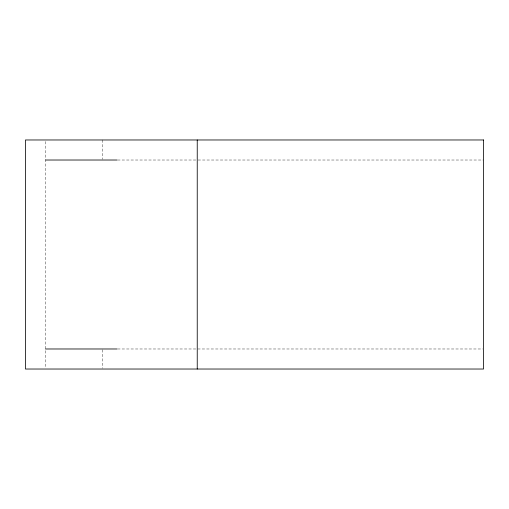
<?xml version="1.0" encoding="UTF-8"?>
<svg xmlns="http://www.w3.org/2000/svg" width="509" height="509" viewBox="0 0 509 509"><rect width="100%" height="100%" fill="white"/><g stroke="black" fill="none" stroke-linecap="round" stroke-linejoin="round"><path stroke-width="0.38" stroke-dasharray="2.54 1.91" d="M117.604 160.017L197.339 160.017M198.033 160.017L483.55 160.017M117.604 348.983L482.755 348.983M102.754 139.975L102.754 159.247M102.754 349.753L102.754 368.255M45.492 141.515L45.492 368.255"/><path stroke-width="0.76" d="M45.492 160.017L117.045 160.017M45.492 348.983L117.045 348.983M197.237 139.975L197.237 369.025M483.55 139.975L25.45 139.975L25.45 369.025L483.55 369.025L483.55 139.975"/></g></svg>
